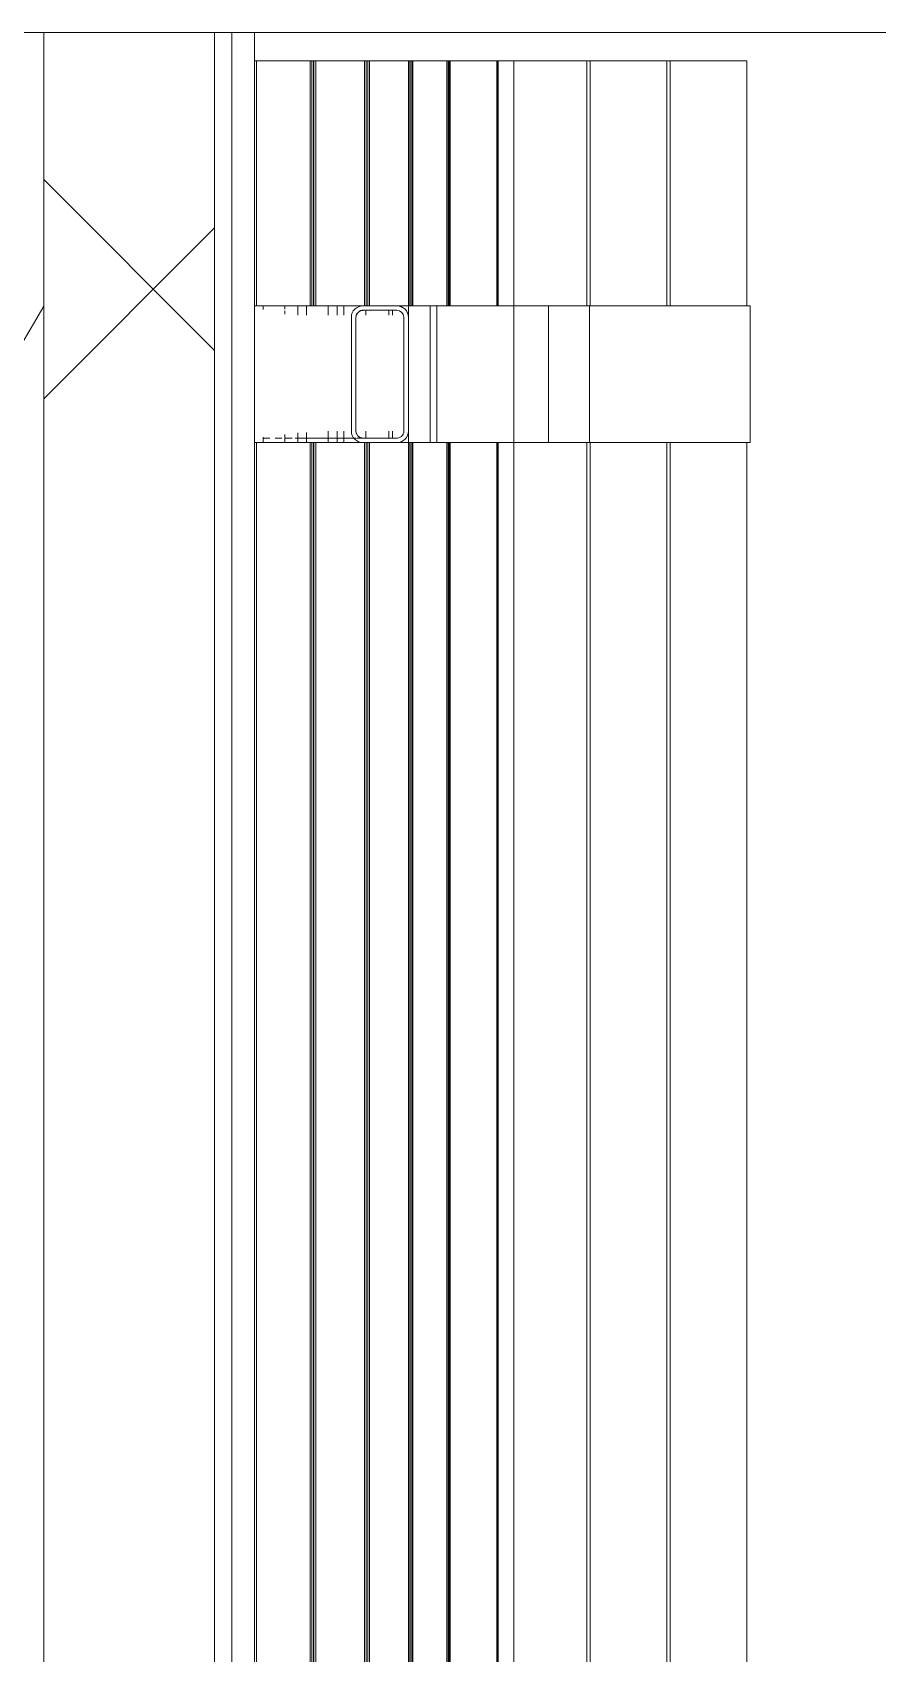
# Model space of a CAD drawing. Header units: millimetres. Extents: x 51154 to 151340, y -24069 to 30962.
# Drawn here: x 129092 to 129834, y 25077 to 26500 of the extents above; entities that cross this region are included whole.
import ezdxf

# ---------------------------------------------------------------- set-up
doc = ezdxf.new("R2010")
doc.units = ezdxf.units.MM
for name, color, linetype, lineweight in [('Высотные отметки', 7, 'Continuous', 9), ('Обобщенные модели', 7, 'Continuous', 9), ('Обобщенные модели-1', 7, 'Continuous', 18), ('Общие ребра', 7, 'Continuous', 9), ('Отделка 1 _4_-1', 7, 'Continuous', 9), ('Отделка 2 _5_-1', 7, 'Continuous', 9), ('Термическая_воздушная прослойка _3_-1', 7, 'Continuous', 9), ('Штриховка разреза-2', 7, 'Continuous', 9)]:
    doc.layers.add(name, color=color, linetype=linetype, lineweight=lineweight)
pattern_1 = [(0, (99498.54, 6475), (812.8, 203.2), [67.056, -542.544, 67.056, -542.544, -3251.2]), (0, (99498.54, 6475), (812.8, 203.2), [-1219.2, 67.056, -1152.144, 67.056, -542.544, -1422.4]), (0, (99498.54, 6475), (812.8, 203.2), [-3048, 67.056, -339.344, 67.056, -948.944]), (120, (99803.34, 6576.6), (-582.3764, 602.3054), [67.056, -542.544, 67.056, -3793.744]), (120, (99803.34, 6576.6), (-582.3764, 602.3054), [-676.656, -542.544, 67.056, -1152.144, -2032]), (120, (99803.34, 6576.6), (-582.3764, 602.3054), [-2438.4, 67.056, -542.544, 67.056, -1355.344]), (120, (99803.34, 6576.6), (-582.3764, 602.3054), [-3115.056, -339.344, 67.056, -948.944]), (240, (99904.94, 6983), (-230.4236, -805.5054), [67.056, -542.544, 67.056, -542.544, -3251.2]), (240, (99904.94, 6983), (-230.4236, -805.5054), [-1219.2, 67.056, -1152.144, 67.056, -542.544, -1422.4]), (240, (99904.94, 6983), (-230.4236, -805.5054), [-3048, 67.056, -339.344, 67.056, -948.944])]

# ---------------------------------------------------------------- blocks, each defined once
blk = doc.blocks.new('Обвязочная балка 1 - Обвязочная балка 1-1451838-Разрез 1-1')
at = {"layer": 'Обобщенные модели'}
for p, q in [((129294.5, 26144), (129300.1, 26144)), ((129299.7, 26144), (129294.6, 26144)), ((129309.2, 26144), (129304.7, 26144)), ((129305.6, 26144), (129310.4, 26144)), ((129319.5, 26144), (129313.9, 26144)), ((129314.8, 26144), (129319.4, 26144)), ((129322.3, 26144), (129374.3, 26144)), ((129375.6, 26144), (129323.1, 26144)), ((129376.1, 26144), (129380.8, 26144)), ((129410.3, 26144), (129376.8, 26144))]:
    blk.add_line(p, q, dxfattribs=at)
at = {"layer": 'Обобщенные модели', "flags": 128}
for points in [[(129286.5, 26260), (129303.7, 26260), (129359.6, 26260), (129395.3, 26260), (129409, 26260)], [(129377.3, 26254.2), (129377.2, 26254), (129377, 26253.9), (129376.9, 26253.7), (129376.7, 26253.5), (129376.6, 26253.3), (129376.5, 26253.1), (129376.3, 26252.9), (129376.2, 26252.6), (129376.1, 26252.4), (129376, 26252.2), (129376, 26252), (129375.9, 26251.7), (129375.8, 26251.5), (129375.8, 26251.3), (129375.7, 26251), (129375.7, 26250.8)], [(129381.7, 26256.1), (129381.4, 26256.1), (129381.2, 26256), (129381, 26256), (129380.7, 26256), (129380.5, 26255.9), (129380.2, 26255.9), (129380, 26255.8), (129379.8, 26255.8), (129379.5, 26255.7), (129379.3, 26255.6)], [(129414.4, 26259.6), (129414.8, 26259.5), (129415.1, 26259.4), (129415.5, 26259.2), (129415.9, 26259), (129416.2, 26258.9)], [(129420.4, 26254.7), (129420.6, 26254.4), (129420.8, 26254), (129420.9, 26253.6), (129421.1, 26253.2), (129421.2, 26252.9)], [(129411.6, 26140), (129401.5, 26140), (129371.2, 26140), (129320.8, 26140), (129286.5, 26140)], [(129375.6, 26150), (129375.6, 26149.8), (129375.6, 26149.5), (129375.7, 26149.3), (129375.7, 26149), (129375.7, 26148.8), (129375.8, 26148.6), (129375.9, 26148.3), (129375.9, 26148.1), (129376, 26147.9)], [(129377.1, 26146), (129377.3, 26145.8), (129377.5, 26145.7), (129377.6, 26145.5), (129377.8, 26145.3), (129378, 26145.2), (129378.2, 26145), (129378.4, 26144.9), (129378.6, 26144.8), (129378.8, 26144.7), (129379, 26144.5), (129379.3, 26144.4), (129379.5, 26144.4), (129379.7, 26144.3), (129379.9, 26144.2), (129380.2, 26144.1), (129380.4, 26144.1), (129380.7, 26144)], [(129416.3, 26141.2), (129416, 26141), (129415.6, 26140.8), (129415.2, 26140.7), (129414.9, 26140.5), (129414.5, 26140.4)], [(129421.2, 26147.2), (129421.1, 26146.9), (129421, 26146.5), (129420.8, 26146.1), (129420.7, 26145.7), (129420.5, 26145.4)]]:
    blk.add_lwpolyline(points, dxfattribs=at)
at = {"layer": 'Обобщенные модели-1'}
for p, q in [((129411.6, 26260), (129381.6, 26260)), ((129381.7, 26256.1), (129411.6, 26256.1)), ((129371.6, 26250), (129371.6, 26150)), ((129375.6, 26150), (129375.6, 26250)), ((129417.6, 26250), (129417.6, 26150)), ((129421.6, 26150), (129421.6, 26250)), ((129410.7, 26144), (129380.8, 26144)), ((129381.6, 26140), (129411.6, 26140))]:
    blk.add_line(p, q, dxfattribs=at)
for centre, radius, start, end in [((129381.6, 26250), 10, 90, 180), ((129381.7, 26250), 6.06, 90, 180), ((129411.6, 26250), 10, 0, 90), ((129411.6, 26250), 6.06, 360, 90), ((129381.6, 26150), 10, 180, 270), ((129381.7, 26150), 6.06, 180, 261.8796), ((129411.6, 26150), 6.06, 261.8796, 0), ((129411.6, 26150), 10, 270, 0)]:
    blk.add_arc(centre, radius, start, end, dxfattribs=at)
blk = doc.blocks.new('Профиль ламели389 - Профиль ламели-1573201-Разрез 1-1')
at = {"layer": 'Обобщенные модели'}
for p, q in [((129578.3, 26475), (129514.2, 26475)), ((129514.2, 26475), (129578.3, 26475)), ((129514.2, 26260), (129514.2, 26475)), ((129514.2, 26260), (129514.2, 26475)), ((129514.2, 26260), (129514.2, 26475)), ((129575.8, 26475), (129516.7, 26475)), ((129516.7, 26475), (129575.8, 26475)), ((129567.4, 26475), (129575.8, 26475)), ((129569.9, 26475), (129578.3, 26475)), ((129578.3, 26475), (129578.3, 26260)), ((129578.3, 26260), (129578.3, 26475)), ((129578.3, 26260), (129578.3, 26475)), ((129581.2, 26475), (129589.6, 26475)), ((129581.2, 26475), (129648.6, 26475)), ((129581.2, 26260), (129581.2, 26475)), ((129581.2, 26260), (129581.2, 26475)), ((129583.7, 26475), (129646.1, 26475)), ((129583.7, 26475), (129592.1, 26475)), ((129637.7, 26475), (129646.1, 26475)), ((129640.2, 26475), (129648.6, 26475)), ((129648.6, 26260), (129648.6, 26475)), ((129648.6, 26260), (129648.6, 26475)), ((129651.5, 26475), (129659.9, 26475)), ((129651.5, 26475), (129718.9, 26475)), ((129651.5, 26260), (129651.5, 26475)), ((129651.5, 26260), (129651.5, 26475)), ((129654, 26475), (129716.4, 26475)), ((129654, 26475), (129662.4, 26475)), ((129708, 26475), (129716.4, 26475)), ((129710.5, 26475), (129718.9, 26475)), ((129718.9, 26260), (129718.9, 26475)), ((129718.9, 26260), (129718.9, 26475)), ((129421.6, 26260), (129440.8, 26260)), ((129421.6, 26260), (129421.6, 26140)), ((129514.2, 26260), (129437.6, 26260)), ((129440.8, 26260), (129514.2, 26260)), ((129440.8, 26140), (129440.8, 26260)), ((129446.6, 26260), (129446.6, 26140)), ((129544.6, 26260), (129448.3, 26260)), ((129448.3, 26260), (129514.1, 26260)), ((129514, 26260), (129448.6, 26260)), ((129448.6, 26260), (129580.7, 26260)), ((129511.8, 26260), (129448.6, 26260)), ((129448.6, 26260), (129511.8, 26260)), ((129578.8, 26260), (129513.7, 26260)), ((129514.2, 26260), (129544.6, 26260)), ((129514.2, 26140), (129514.2, 26260)), ((129514.2, 26140), (129514.2, 26260)), ((129544.6, 26140), (129544.6, 26260)), ((129544.6, 26140), (129544.6, 26260)), ((129580.7, 26260), (129578.3, 26260)), ((129580.7, 26260), (129721.6, 26260)), ((129580.7, 26140), (129580.7, 26260)), ((129580.7, 26140), (129580.7, 26260)), ((129580.7, 26140), (129580.7, 26260)), ((129721.6, 26140), (129721.6, 26260)), ((129440.8, 26140), (129421.6, 26140)), ((129437.6, 26140), (129514.2, 26140)), ((129514.2, 26140), (129440.8, 26140)), ((129514.1, 26140), (129448.3, 26140)), ((129448.3, 26140), (129544.6, 26140)), ((129580.7, 26140), (129448.6, 26140)), ((129448.6, 26140), (129514, 26140)), ((129511.8, 26140), (129448.6, 26140)), ((129448.6, 26140), (129511.8, 26140)), ((129513.7, 26140), (129578.8, 26140)), ((129514.2, 21565), (129514.2, 26140.4)), ((129514.2, 21565), (129514.2, 26140.4)), ((129514.2, 21565), (129514.2, 26140.4)), ((129544.6, 26140), (129514.2, 26140)), ((129578.3, 26140), (129580.7, 26140)), ((129578.3, 26140), (129578.3, 21565)), ((129578.3, 21565), (129578.3, 26140)), ((129578.3, 21565), (129578.3, 26140)), ((129721.6, 26140), (129580.7, 26140)), ((129581.2, 21565), (129581.2, 26140)), ((129581.2, 21565), (129581.2, 26140)), ((129648.6, 21565), (129648.6, 26140)), ((129648.6, 21565), (129648.6, 26140)), ((129651.5, 21565), (129651.5, 26140)), ((129651.5, 21565), (129651.5, 26140)), ((129718.9, 21565), (129718.9, 26140)), ((129718.9, 21565), (129718.9, 26140))]:
    blk.add_line(p, q, dxfattribs=at)
blk = doc.blocks.new('Профиль ламели777 - Профиль ламели-1722599-Разрез 1-1')
at = {"layer": 'Обобщенные модели'}
for p, q in [((129286.2, 26475), (129288.2, 26475)), ((129344.1, 26475), (129286.5, 26475)), ((129286.5, 26475), (129342.1, 26475)), ((129288.2, 26475), (129352.5, 26475)), ((129288.2, 26260), (129288.2, 26475)), ((129349.6, 26475), (129290.3, 26475)), ((129336.3, 26475), (129338.9, 26475)), ((129338.9, 26475), (129347.2, 26475)), ((129339.2, 26475), (129347.5, 26475)), ((129342.1, 26475), (129344.5, 26475)), ((129346.9, 26475), (129350.3, 26475)), ((129347.2, 26475), (129349.6, 26475)), ((129349.9, 26475), (129409, 26475)), ((129350.3, 26475), (129358.6, 26475)), ((129352, 26475), (129355.4, 26475)), ((129354.9, 26475), (129363.2, 26475)), ((129355.4, 26475), (129421.5, 26475)), ((129405.3, 26475), (129407.9, 26475)), ((129409, 26475), (129416.5, 26475)), ((129409, 26475), (129416.2, 26475)), ((129411.1, 26475), (129413.6, 26475)), ((129416, 26475), (129419.3, 26475)), ((129416.2, 26475), (129418.6, 26475)), ((129418.9, 26475), (129480.2, 26475)), ((129419.3, 26475), (129427.6, 26475)), ((129421, 26475), (129424.4, 26475)), ((129423.9, 26475), (129432.2, 26475)), ((129424.4, 26475), (129490.6, 26475)), ((129474.4, 26475), (129477, 26475)), ((129477, 26475), (129485.2, 26475)), ((129477.3, 26475), (129485.5, 26475)), ((129480.2, 26475), (129482.6, 26475)), ((129485.2, 26475), (129487.7, 26475)), ((129286.5, 26260), (129289.4, 26260)), ((129319.4, 26260), (129286.6, 26260)), ((129335.3, 26260), (129288.2, 26260)), ((129288.5, 26260), (129335.4, 26260)), ((129290.1, 26260), (129319.9, 26260)), ((129289.4, 26140), (129286.5, 26140)), ((129286.6, 26140), (129319.4, 26140)), ((129288.2, 26140), (129335.3, 26140)), ((129288.2, 21565), (129288.2, 26140)), ((129335.4, 26140), (129288.5, 26140)), ((129319.9, 26140), (129290.1, 26140))]:
    blk.add_line(p, q, dxfattribs=at)
blk = doc.blocks.new('Профиль ламели778 - Профиль ламели-1722869-Разрез 1-1')
at = {"layer": 'Обобщенные модели'}
for p, q in [((129397.3, 26475), (129335.3, 26475)), ((129335.3, 26475), (129337, 26475)), ((129335.3, 26260), (129335.3, 26475)), ((129337, 26475), (129338.3, 26475)), ((129337, 26260), (129337, 26475)), ((129338.1, 26475), (129395.3, 26475)), ((129338.3, 26260), (129338.3, 26475)), ((129338.5, 26475), (129340.3, 26475)), ((129338.5, 26260), (129338.5, 26475)), ((129340.3, 26475), (129404.7, 26475)), ((129340.3, 26260), (129340.3, 26475)), ((129401.8, 26475), (129342.4, 26475)), ((129391.4, 26475), (129399.7, 26475)), ((129392, 26475), (129400.2, 26475)), ((129400.2, 26475), (129403.1, 26475)), ((129403, 26475), (129464.6, 26475)), ((129403.1, 26475), (129411.4, 26475)), ((129404.6, 26475), (129407.5, 26475)), ((129409, 26475), (129474, 26475)), ((129409, 26475), (129415.7, 26475)), ((129460.7, 26475), (129469, 26475)), ((129461.3, 26475), (129469.6, 26475)), ((129469.5, 26475), (129472.4, 26475)), ((129472.4, 26475), (129480.7, 26475)), ((129472.4, 26475), (129533.9, 26475)), ((129473.9, 26475), (129476.9, 26475)), ((129476.8, 26475), (129485.1, 26475)), ((129476.9, 26475), (129543.3, 26475)), ((129530, 26475), (129538.3, 26475)), ((129530.6, 26475), (129538.9, 26475)), ((129334.6, 26260), (129286.3, 26260)), ((129286.4, 26260), (129334.7, 26260)), ((129334.2, 26260), (129286.4, 26260)), ((129286.4, 26260), (129332.9, 26260)), ((129286.5, 26260), (129341.3, 26260)), ((129371.4, 26260), (129286.5, 26260)), ((129286.5, 26260), (129383.2, 26260)), ((129337.9, 26260), (129286.5, 26260)), ((129332.9, 26260), (129337.9, 26260)), ((129383.2, 26260), (129340.3, 26260)), ((129341.9, 26260), (129371.9, 26260)), ((129286.3, 26140), (129334.6, 26140)), ((129286.4, 26140), (129334.2, 26140)), ((129334.7, 26140), (129286.4, 26140)), ((129332.9, 26140), (129286.4, 26140)), ((129286.5, 26140), (129371.4, 26140)), ((129341.3, 26140), (129286.5, 26140)), ((129383.2, 26140), (129286.5, 26140)), ((129286.5, 26140), (129337.9, 26140)), ((129337.9, 26140), (129332.9, 26140)), ((129335.3, 21565), (129335.3, 26140)), ((129337, 21565), (129337, 26140)), ((129338.3, 21565), (129338.3, 26140)), ((129338.5, 21565), (129338.5, 26140)), ((129340.3, 26140), (129383.2, 26140)), ((129340.3, 21565), (129340.3, 26140)), ((129371.9, 26140), (129341.9, 26140))]:
    blk.add_line(p, q, dxfattribs=at)
blk = doc.blocks.new('Профиль ламели779 - Профиль ламели-1723139-Разрез 1-1')
at = {"layer": 'Обобщенные модели'}
for p, q in [((129445.6, 26475), (129383.2, 26475)), ((129383.2, 26475), (129384.7, 26475)), ((129383.2, 26260), (129383.2, 26475)), ((129384.7, 26475), (129386, 26475)), ((129384.7, 26260), (129384.7, 26475)), ((129385.9, 26475), (129387.4, 26475)), ((129385.9, 26475), (129443.5, 26475)), ((129385.9, 26260), (129385.9, 26475)), ((129385.9, 26260), (129385.9, 26475)), ((129386, 26260), (129386, 26475)), ((129387.4, 26475), (129451.9, 26475)), ((129387.4, 26260), (129387.4, 26475)), ((129449.1, 26475), (129389.6, 26475)), ((129439, 26475), (129447.3, 26475)), ((129439.8, 26475), (129448.1, 26475)), ((129448.5, 26475), (129451, 26475)), ((129451, 26475), (129459.3, 26475)), ((129451.3, 26475), (129513.1, 26475)), ((129452.3, 26475), (129454.8, 26475)), ((129454.8, 26475), (129521.5, 26475)), ((129455.1, 26475), (129463.4, 26475)), ((129508.5, 26475), (129516.9, 26475)), ((129509.4, 26475), (129517.7, 26475)), ((129518.1, 26475), (129520.6, 26475)), ((129520.6, 26475), (129528.9, 26475)), ((129520.9, 26475), (129582.7, 26475)), ((129521.9, 26475), (129524.4, 26475)), ((129524.4, 26475), (129591.1, 26475)), ((129524.7, 26475), (129533, 26475)), ((129578.1, 26475), (129586.5, 26475)), ((129579, 26475), (129587.3, 26475)), ((129286.5, 26260), (129294.2, 26260)), ((129294.2, 26260), (129313.2, 26260)), ((129294.2, 26260), (129294.2, 26256.9)), ((129382.3, 26260), (129309, 26260)), ((129313.2, 26260), (129388.3, 26260)), ((129313.2, 26257), (129313.2, 26260)), ((129313.2, 26252.8), (129313.2, 26255.7)), ((129319.7, 26260), (129382.7, 26260)), ((129382.6, 26260), (129320, 26260)), ((129320.3, 26260), (129380.8, 26260)), ((129418.5, 26260), (129320.4, 26260)), ((129385.1, 26260), (129320.4, 26260)), ((129320.8, 26260), (129421.8, 26260)), ((129380.8, 26260), (129385.1, 26260)), ((129419.8, 26260), (129387, 26260)), ((129388.9, 26260), (129418.9, 26260)), ((129294.2, 26140), (129286.5, 26140)), ((129294.2, 26144.8), (129294.2, 26140)), ((129313.2, 26140), (129294.2, 26140)), ((129309, 26140), (129382.3, 26140)), ((129313.2, 26140), (129313.2, 26147)), ((129388.3, 26140), (129313.2, 26140)), ((129382.7, 26140), (129319.7, 26140)), ((129320, 26140), (129382.6, 26140)), ((129380.8, 26140), (129320.3, 26140)), ((129320.4, 26140), (129418.5, 26140)), ((129320.4, 26140), (129385.1, 26140)), ((129421.8, 26140), (129320.8, 26140)), ((129385.1, 26140), (129380.8, 26140)), ((129383.2, 21565), (129383.2, 26140)), ((129384.7, 21565), (129384.7, 26140)), ((129385.9, 21565), (129385.9, 26140)), ((129385.9, 21565), (129385.9, 26140)), ((129386, 21565), (129386, 26140)), ((129387, 26140), (129419.8, 26140)), ((129387.4, 21565), (129387.4, 26140)), ((129418.9, 26140), (129388.9, 26140))]:
    blk.add_line(p, q, dxfattribs=at)
blk = doc.blocks.new('Профиль ламели780 - Профиль ламели-1723409-Разрез 1-1')
at = {"layer": 'Обобщенные модели'}
for p, q in [((129484.6, 26475), (129421.8, 26475)), ((129421.8, 26475), (129423, 26475)), ((129421.8, 26260), (129421.8, 26475)), ((129423, 26475), (129424.3, 26475)), ((129423, 26260), (129423, 26475)), ((129424.1, 26475), (129425.3, 26475)), ((129424.1, 26260), (129424.1, 26475)), ((129424.5, 26475), (129482.4, 26475)), ((129425.3, 26475), (129489.8, 26475)), ((129425.3, 26260), (129425.3, 26475)), ((129425.4, 26260), (129425.4, 26475)), ((129487, 26475), (129427.6, 26475)), ((129477.2, 26475), (129485.5, 26475)), ((129478.3, 26475), (129486.7, 26475)), ((129489.5, 26475), (129497.9, 26475)), ((129490.2, 26475), (129552.2, 26475)), ((129492.7, 26475), (129559.6, 26475)), ((129493.4, 26475), (129501.7, 26475)), ((129547, 26475), (129555.3, 26475)), ((129548.1, 26475), (129556.5, 26475)), ((129559.4, 26475), (129567.7, 26475)), ((129560, 26475), (129622, 26475)), ((129562.5, 26475), (129629.4, 26475)), ((129563.2, 26475), (129571.5, 26475)), ((129616.8, 26475), (129625.1, 26475)), ((129617.9, 26475), (129626.3, 26475)), ((129324.5, 26260), (129332.1, 26260)), ((129324.5, 26251.9), (129324.5, 26260)), ((129332.1, 26260), (129351.1, 26260)), ((129332.1, 26260), (129332.1, 26251.9)), ((129421, 26260), (129347.1, 26260)), ((129351.1, 26260), (129426.1, 26260)), ((129351.1, 26251.9), (129351.1, 26260)), ((129357.8, 26260), (129422.9, 26260)), ((129421.2, 26260), (129358, 26260)), ((129358.3, 26260), (129419.4, 26260)), ((129407.2, 26260), (129358.4, 26260)), ((129423, 26260), (129358.5, 26260)), ((129358.7, 26260), (129455.5, 26260)), ((129455.4, 26260), (129409, 26260)), ((129419.4, 26260), (129423, 26260)), ((129455.4, 26260), (129424.9, 26260)), ((129426.5, 26260), (129455.4, 26260)), ((129324.5, 26140), (129324.5, 26148.5)), ((129332.1, 26140), (129324.5, 26140)), ((129332.1, 26148.9), (129332.1, 26140)), ((129351.1, 26140), (129332.1, 26140)), ((129347.1, 26140), (129421, 26140)), ((129351.1, 26140), (129351.1, 26150)), ((129426.1, 26140), (129351.1, 26140)), ((129422.9, 26140), (129357.8, 26140)), ((129358, 26140), (129421.2, 26140)), ((129419.4, 26140), (129358.3, 26140)), ((129358.4, 26140), (129407.2, 26140)), ((129358.5, 26140), (129423, 26140)), ((129455.5, 26140), (129358.7, 26140)), ((129409, 26140), (129455.4, 26140)), ((129423, 26140), (129419.4, 26140)), ((129421.8, 21565), (129421.8, 26140)), ((129423, 21565), (129423, 26140)), ((129424.1, 21565), (129424.1, 26140)), ((129424.9, 26140), (129455.4, 26140)), ((129425.3, 21565), (129425.3, 26140)), ((129425.4, 21565), (129425.4, 26140)), ((129455.4, 26140), (129426.5, 26140))]:
    blk.add_line(p, q, dxfattribs=at)
blk = doc.blocks.new('Профиль ламели781 - Профиль ламели-1723679-Разрез 1-1')
at = {"layer": 'Обобщенные модели'}
for p, q in [((129518.6, 26475), (129455.4, 26475)), ((129455.4, 26475), (129456.5, 26475)), ((129455.4, 26260), (129455.4, 26475)), ((129456.5, 26475), (129457.7, 26475)), ((129456.5, 26260), (129456.5, 26475)), ((129457.3, 26475), (129458.3, 26475)), ((129457.3, 26260), (129457.3, 26475)), ((129458.1, 26475), (129516.3, 26475)), ((129458.3, 26475), (129522.8, 26475)), ((129458.3, 26260), (129458.3, 26475)), ((129520.1, 26475), (129460.6, 26475)), ((129510.5, 26475), (129518.9, 26475)), ((129511.9, 26475), (129520.3, 26475)), ((129523.2, 26475), (129531.5, 26475)), ((129524.2, 26475), (129586.3, 26475)), ((129525.7, 26475), (129592.8, 26475)), ((129526.7, 26475), (129535.1, 26475)), ((129580.5, 26475), (129588.8, 26475)), ((129581.9, 26475), (129590.2, 26475)), ((129593.1, 26475), (129599.9, 26475)), ((129594.2, 26475), (129656.3, 26475)), ((129595.7, 26475), (129662.8, 26475)), ((129596.7, 26475), (129605.1, 26475)), ((129650.5, 26475), (129658.8, 26475)), ((129651.9, 26475), (129660.2, 26475)), ((129359, 26260), (129365.1, 26260)), ((129359, 26251.9), (129359, 26260)), ((129365.1, 26260), (129384.2, 26260)), ((129365.1, 26260), (129365.1, 26251.9)), ((129454.9, 26260), (129380.3, 26260)), ((129384.2, 26260), (129458.9, 26260)), ((129384.2, 26251.9), (129384.2, 26256.1)), ((129391, 26260), (129456.3, 26260)), ((129455, 26260), (129391.3, 26260)), ((129489.2, 26260), (129391.5, 26260)), ((129391.5, 26260), (129453, 26260)), ((129455.9, 26260), (129391.6, 26260)), ((129391.8, 26260), (129499.2, 26260)), ((129453, 26260), (129455.9, 26260)), ((129499.2, 26260), (129457.9, 26260)), ((129459.2, 26260), (129489.5, 26260)), ((129359, 26140), (129359, 26150)), ((129365.1, 26140), (129359, 26140)), ((129365.1, 26150), (129365.1, 26140)), ((129384.2, 26140), (129365.1, 26140)), ((129380.3, 26140), (129454.9, 26140)), ((129384.2, 26144), (129384.2, 26150)), ((129458.9, 26140), (129384.2, 26140)), ((129456.3, 26140), (129391, 26140)), ((129391.3, 26140), (129455, 26140)), ((129391.5, 26140), (129489.2, 26140)), ((129453, 26140), (129391.5, 26140)), ((129391.6, 26140), (129455.9, 26140)), ((129499.2, 26140), (129391.8, 26140)), ((129455.9, 26140), (129453, 26140)), ((129455.4, 21565), (129455.4, 26140)), ((129456.5, 21565), (129456.5, 26140)), ((129457.3, 21565), (129457.3, 26140)), ((129457.9, 26140), (129499.2, 26140)), ((129458.3, 21565), (129458.3, 26140)), ((129489.5, 26140), (129459.2, 26140))]:
    blk.add_line(p, q, dxfattribs=at)
blk = doc.blocks.new('Профиль ламели783 - Профиль ламели-1724219-Разрез 1-1')
at = {"layer": 'Обобщенные модели'}
for p, q in [((129562.8, 26475), (129499.2, 26475)), ((129499.2, 26475), (129499.7, 26475)), ((129499.2, 26260), (129499.2, 26475)), ((129499.7, 26260), (129499.7, 26475)), ((129500.1, 26475), (129500.6, 26475)), ((129500.1, 26260), (129500.1, 26475)), ((129500.6, 26475), (129565, 26475)), ((129500.6, 26260), (129500.6, 26475)), ((129501.8, 26475), (129560.5, 26475)), ((129562.3, 26475), (129503, 26475)), ((129553.3, 26475), (129561.7, 26475)), ((129555.3, 26475), (129563.7, 26475)), ((129566.6, 26475), (129575, 26475)), ((129567.9, 26475), (129635.2, 26475)), ((129568.4, 26475), (129630.7, 26475)), ((129569.6, 26475), (129578, 26475)), ((129623.6, 26475), (129632, 26475)), ((129625.5, 26475), (129633.9, 26475)), ((129636.8, 26475), (129645.2, 26475)), ((129638.1, 26475), (129705.4, 26475)), ((129638.6, 26475), (129700.9, 26475)), ((129639.9, 26475), (129648.2, 26475)), ((129693.8, 26475), (129702.2, 26475)), ((129695.7, 26475), (129704.1, 26475)), ((129404.5, 26260), (129407.6, 26260)), ((129404.5, 26251.9), (129404.5, 26256.1)), ((129407.6, 26256.1), (129407.6, 26251.9)), ((129409, 26260), (129426.8, 26260)), ((129498.9, 26260), (129423.2, 26260)), ((129426.8, 26260), (129500.9, 26260)), ((129433.9, 26260), (129499.6, 26260)), ((129514.2, 26260), (129434.1, 26260)), ((129498.8, 26260), (129434.2, 26260)), ((129434.3, 26260), (129496.8, 26260)), ((129498.2, 26260), (129434.4, 26260)), ((129434.5, 26260), (129514.2, 26260)), ((129514.2, 26260), (129500.1, 26260)), ((129501.1, 26260), (129514.2, 26260)), ((129578.3, 26260), (129581.2, 26260)), ((129648.6, 26260), (129651.5, 26260)), ((129404.5, 26144), (129404.5, 26150)), ((129407.6, 26140), (129404.5, 26140)), ((129407.6, 26150), (129407.6, 26143.6)), ((129426.8, 26140), (129409, 26140)), ((129423.2, 26140), (129498.9, 26140)), ((129500.9, 26140), (129426.8, 26140)), ((129499.6, 26140), (129433.9, 26140)), ((129434.1, 26140), (129514.2, 26140)), ((129434.2, 26140), (129498.8, 26140)), ((129496.8, 26140), (129434.3, 26140)), ((129434.4, 26140), (129498.2, 26140)), ((129514.2, 26140), (129434.5, 26140)), ((129499.2, 21565), (129499.2, 26140)), ((129499.7, 21565), (129499.7, 26140)), ((129500.1, 26140), (129514.2, 26140)), ((129500.1, 21565), (129500.1, 26140)), ((129500.6, 21565), (129500.6, 26140)), ((129514.2, 26140), (129501.1, 26140)), ((129581.2, 26140), (129578.3, 26140)), ((129651.5, 26140), (129648.6, 26140))]:
    blk.add_line(p, q, dxfattribs=at)

msp = doc.modelspace()

# ---------------------------------------------------------------- hatches: boundary and pattern name
at = {"layer": 'Штриховка разреза-2'}
h = msp.add_hatch(dxfattribs=at)
h.set_pattern_fill('FP_4', color=256, style=0, pattern_type=2)
h.set_pattern_definition(pattern_1)
h.paths.add_polyline_path([(129101.5, 12500), (129101.5, 17900), (129081.5, 17900), (129081.5, 12500)], flags=0)
h.paths.add_polyline_path([(129081.5, 19700), (129101.5, 19700), (129101.5, 22100), (129081.5, 22100), (129081.5, 19828.2)], flags=0)
h.paths.add_polyline_path([(129081.5, 23900), (129101.5, 23900), (129101.5, 26500), (129081.5, 26500), (129081.5, 23916)], flags=0)
h = msp.add_hatch(dxfattribs=at)
h.set_pattern_fill('FP_5', color=256, style=0, pattern_type=2)
h.set_pattern_definition([(45, (99498.5, 6475), (-707.107, 707.107), []), (135, (99498.5, 6475), (-707.107, -707.107), [])])
h.paths.add_polyline_path([(129251.5, 12500), (129251.5, 17900), (129101.5, 17900), (129101.5, 12500)], flags=0)
h.paths.add_polyline_path([(129251.5, 19700), (129251.5, 22100), (129101.5, 22100), (129101.5, 19700)], flags=0)
h.paths.add_polyline_path([(129251.5, 23900), (129251.5, 26500), (129101.5, 26500), (129101.5, 23900)], flags=0)
h = msp.add_hatch(dxfattribs=at)
h.set_pattern_fill('FP_4', color=256, style=0, pattern_type=2)
h.set_pattern_definition(pattern_1)
h.paths.add_polyline_path([(129251.5, 12500), (129266.5, 12500), (129266.5, 17900), (129251.5, 17900), (129251.5, 13015.1)], flags=0)
h.paths.add_polyline_path([(129251.5, 19700), (129266.5, 19700), (129266.5, 22100), (129251.5, 22100), (129251.5, 19828.2)], flags=0)
h.paths.add_polyline_path([(129266.5, 23900), (129266.5, 26500), (129251.5, 26500), (129251.5, 23900)], flags=0)

# ---------------------------------------------------------------- linework, layer by layer
at = {"layer": 'Высотные отметки'}
msp.add_line((128963.1, 26500), (130031.3, 26500), dxfattribs=at)
at = {"layer": 'Общие ребра'}
for p, q in [((129101.5, 23900), (129101.5, 26500)), ((129251.5, 23900), (129251.5, 26500)), ((129266.5, 23900), (129266.5, 26500))]:
    msp.add_line(p, q, dxfattribs=at)
at = {"layer": 'Отделка 1 _4_-1'}
for p, q in [((129101.5, 26500), (129081.5, 26500)), ((129266.5, 26500), (129251.5, 26500))]:
    msp.add_line(p, q, dxfattribs=at)
at = {"layer": 'Отделка 2 _5_-1'}
for p, q in [((129286.5, 26500), (129266.5, 26500)), ((129286.5, 23900), (129286.5, 26500))]:
    msp.add_line(p, q, dxfattribs=at)
at = {"layer": 'Термическая_воздушная прослойка _3_-1'}
msp.add_line((129251.5, 26500), (129101.5, 26500), dxfattribs=at)

# ---------------------------------------------------------------- block references
at = {"layer": 'Обобщенные модели'}
for name in ['Профиль ламели777 - Профиль ламели-1722599-Разрез 1-1', 'Профиль ламели778 - Профиль ламели-1722869-Разрез 1-1', 'Профиль ламели779 - Профиль ламели-1723139-Разрез 1-1', 'Профиль ламели780 - Профиль ламели-1723409-Разрез 1-1', 'Профиль ламели781 - Профиль ламели-1723679-Разрез 1-1', 'Профиль ламели783 - Профиль ламели-1724219-Разрез 1-1', 'Профиль ламели389 - Профиль ламели-1573201-Разрез 1-1', 'Обвязочная балка 1 - Обвязочная балка 1-1451838-Разрез 1-1']:
    msp.add_blockref(name, (0, 0), dxfattribs=at)

doc.saveas('drawing.dxf')
